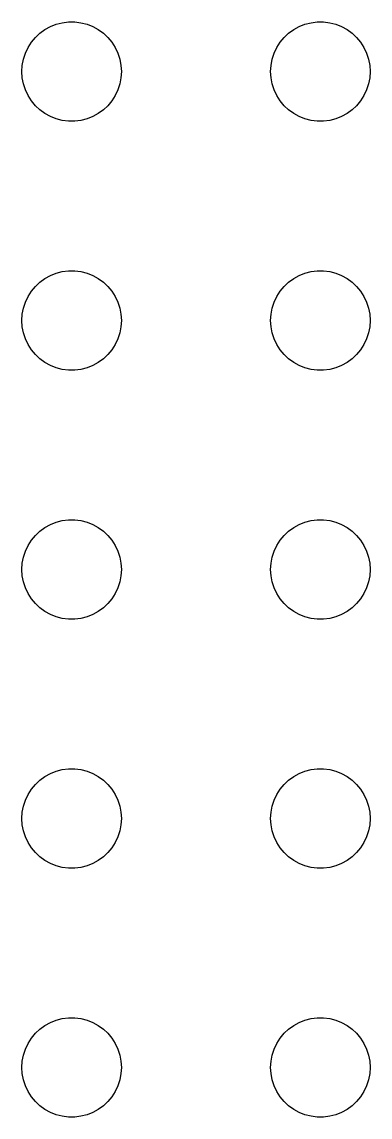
# Model space of a CAD drawing. Header units: metres. Extents: x -134 to 134, y -134 to 134.
# Drawn here: x 66 to 76.5, y -69 to -36 of the extents above; entities that cross this region are included whole.
import ezdxf

# ---------------------------------------------------------------- set-up
doc = ezdxf.new("R2010")
doc.units = ezdxf.units.M

msp = doc.modelspace()

# ---------------------------------------------------------------- linework, layer by layer
for p, q in [((66.5439, -36.3442), (66.6963, -36.2335)), ((66.6963, -36.2335), (66.8613, -36.1428)), ((66.8613, -36.1428), (67.0365, -36.0734)), ((67.0365, -36.0734), (67.2189, -36.0266)), ((67.2189, -36.0266), (67.4058, -36.003)), ((67.4058, -36.003), (67.5942, -36.003)), ((67.5942, -36.003), (67.7811, -36.0266)), ((67.7811, -36.0266), (67.9635, -36.0734)), ((67.9635, -36.0734), (68.1387, -36.1428)), ((68.1387, -36.1428), (68.3037, -36.2335)), ((68.3037, -36.2335), (68.4561, -36.3442)), ((74.0439, -36.3442), (74.1963, -36.2335)), ((74.1963, -36.2335), (74.3613, -36.1428)), ((74.3613, -36.1428), (74.5365, -36.0734)), ((74.5365, -36.0734), (74.7189, -36.0266)), ((74.7189, -36.0266), (74.9058, -36.003)), ((74.9058, -36.003), (75.0942, -36.003)), ((75.0942, -36.003), (75.2811, -36.0266)), ((75.2811, -36.0266), (75.4635, -36.0734)), ((75.4635, -36.0734), (75.6387, -36.1428)), ((75.6387, -36.1428), (75.8037, -36.2335)), ((75.8037, -36.2335), (75.9561, -36.3442)), ((66.1855, -36.7774), (66.2865, -36.6183)), ((66.2865, -36.6183), (66.4065, -36.4732)), ((66.4065, -36.4732), (66.5439, -36.3442)), ((68.4561, -36.3442), (68.5934, -36.4732)), ((68.5934, -36.4732), (68.7135, -36.6183)), ((68.7135, -36.6183), (68.8145, -36.7774)), ((73.6855, -36.7774), (73.7865, -36.6183)), ((73.7865, -36.6183), (73.9065, -36.4732)), ((73.9065, -36.4732), (74.0439, -36.3442)), ((75.9561, -36.3442), (76.0934, -36.4732)), ((76.0934, -36.4732), (76.2135, -36.6183)), ((76.2135, -36.6183), (76.3145, -36.7774)), ((66.0471, -37.127), (66.1053, -36.9478)), ((66.1053, -36.9478), (66.1855, -36.7774)), ((68.8145, -36.7774), (68.8947, -36.9478)), ((68.8947, -36.9478), (68.9529, -37.127)), ((73.5471, -37.127), (73.6053, -36.9478)), ((73.6053, -36.9478), (73.6855, -36.7774)), ((76.3145, -36.7774), (76.3947, -36.9478)), ((76.3947, -36.9478), (76.4529, -37.127)), ((66.0118, -37.312), (66.0471, -37.127)), ((68.9529, -37.127), (68.9882, -37.312)), ((73.5118, -37.312), (73.5471, -37.127)), ((76.4529, -37.127), (76.4882, -37.312)), ((66, -37.5), (66.0118, -37.312)), ((66.0118, -37.688), (66, -37.5)), ((68.9882, -37.312), (69, -37.5)), ((69, -37.5), (68.9882, -37.688)), ((73.5, -37.5), (73.5118, -37.312)), ((73.5118, -37.688), (73.5, -37.5)), ((76.4882, -37.312), (76.5, -37.5)), ((76.5, -37.5), (76.4882, -37.688)), ((66.0471, -37.873), (66.0118, -37.688)), ((66.1053, -38.0522), (66.0471, -37.873)), ((68.9529, -37.873), (68.8947, -38.0522)), ((68.9882, -37.688), (68.9529, -37.873)), ((73.5471, -37.873), (73.5118, -37.688)), ((73.6053, -38.0522), (73.5471, -37.873)), ((76.4529, -37.873), (76.3947, -38.0522)), ((76.4882, -37.688), (76.4529, -37.873)), ((66.1855, -38.2226), (66.1053, -38.0522)), ((66.2865, -38.3817), (66.1855, -38.2226)), ((68.8145, -38.2226), (68.7135, -38.3817)), ((68.8947, -38.0522), (68.8145, -38.2226)), ((73.6855, -38.2226), (73.6053, -38.0522)), ((73.7865, -38.3817), (73.6855, -38.2226)), ((76.3145, -38.2226), (76.2135, -38.3817)), ((76.3947, -38.0522), (76.3145, -38.2226)), ((66.4065, -38.5268), (66.2865, -38.3817)), ((66.5439, -38.6558), (66.4065, -38.5268)), ((68.5934, -38.5268), (68.4561, -38.6558)), ((68.7135, -38.3817), (68.5934, -38.5268)), ((73.9065, -38.5268), (73.7865, -38.3817)), ((74.0439, -38.6558), (73.9065, -38.5268)), ((76.0934, -38.5268), (75.9561, -38.6558)), ((76.2135, -38.3817), (76.0934, -38.5268)), ((66.6963, -38.7665), (66.5439, -38.6558)), ((66.8613, -38.8572), (66.6963, -38.7665)), ((67.0365, -38.9266), (66.8613, -38.8572)), ((67.2189, -38.9734), (67.0365, -38.9266)), ((67.9635, -38.9266), (67.7811, -38.9734)), ((68.1387, -38.8572), (67.9635, -38.9266)), ((68.3037, -38.7665), (68.1387, -38.8572)), ((68.4561, -38.6558), (68.3037, -38.7665)), ((74.1963, -38.7665), (74.0439, -38.6558)), ((74.3613, -38.8572), (74.1963, -38.7665)), ((74.5365, -38.9266), (74.3613, -38.8572)), ((74.7189, -38.9734), (74.5365, -38.9266)), ((75.4635, -38.9266), (75.2811, -38.9734)), ((75.6387, -38.8572), (75.4635, -38.9266)), ((75.8037, -38.7665), (75.6387, -38.8572)), ((75.9561, -38.6558), (75.8037, -38.7665)), ((67.4058, -38.997), (67.2189, -38.9734)), ((67.5942, -38.997), (67.4058, -38.997)), ((67.7811, -38.9734), (67.5942, -38.997)), ((74.9058, -38.997), (74.7189, -38.9734)), ((75.0942, -38.997), (74.9058, -38.997)), ((75.2811, -38.9734), (75.0942, -38.997)), ((67.0365, -43.5734), (67.2189, -43.5266)), ((67.2189, -43.5266), (67.4058, -43.503)), ((67.4058, -43.503), (67.5942, -43.503)), ((67.5942, -43.503), (67.7811, -43.5266)), ((67.7811, -43.5266), (67.9635, -43.5734)), ((74.5365, -43.5734), (74.7189, -43.5266)), ((74.7189, -43.5266), (74.9058, -43.503)), ((74.9058, -43.503), (75.0942, -43.503)), ((75.0942, -43.503), (75.2811, -43.5266)), ((75.2811, -43.5266), (75.4635, -43.5734)), ((66.4065, -43.9732), (66.5439, -43.8442)), ((66.5439, -43.8442), (66.6963, -43.7335)), ((66.6963, -43.7335), (66.8613, -43.6428)), ((66.8613, -43.6428), (67.0365, -43.5734)), ((67.9635, -43.5734), (68.1387, -43.6428)), ((68.1387, -43.6428), (68.3037, -43.7335)), ((68.3037, -43.7335), (68.4561, -43.8442)), ((68.4561, -43.8442), (68.5934, -43.9732)), ((73.9065, -43.9732), (74.0439, -43.8442)), ((74.0439, -43.8442), (74.1963, -43.7335)), ((74.1963, -43.7335), (74.3613, -43.6428)), ((74.3613, -43.6428), (74.5365, -43.5734)), ((75.4635, -43.5734), (75.6387, -43.6428)), ((75.6387, -43.6428), (75.8037, -43.7335)), ((75.8037, -43.7335), (75.9561, -43.8442)), ((75.9561, -43.8442), (76.0934, -43.9732)), ((66.1855, -44.2774), (66.2865, -44.1183)), ((66.2865, -44.1183), (66.4065, -43.9732)), ((68.5934, -43.9732), (68.7135, -44.1183)), ((68.7135, -44.1183), (68.8145, -44.2774)), ((73.6855, -44.2774), (73.7865, -44.1183)), ((73.7865, -44.1183), (73.9065, -43.9732)), ((76.0934, -43.9732), (76.2135, -44.1183)), ((76.2135, -44.1183), (76.3145, -44.2774)), ((66.0471, -44.627), (66.1053, -44.4478)), ((66.1053, -44.4478), (66.1855, -44.2774)), ((68.8145, -44.2774), (68.8947, -44.4478)), ((68.8947, -44.4478), (68.9529, -44.627)), ((73.5471, -44.627), (73.6053, -44.4478)), ((73.6053, -44.4478), (73.6855, -44.2774)), ((76.3145, -44.2774), (76.3947, -44.4478)), ((76.3947, -44.4478), (76.4529, -44.627)), ((66, -45), (66.0118, -44.812)), ((66.0118, -44.812), (66.0471, -44.627)), ((68.9529, -44.627), (68.9882, -44.812)), ((68.9882, -44.812), (69, -45)), ((73.5, -45), (73.5118, -44.812)), ((73.5118, -44.812), (73.5471, -44.627)), ((76.4529, -44.627), (76.4882, -44.812)), ((76.4882, -44.812), (76.5, -45)), ((66.0118, -45.188), (66, -45)), ((66.0471, -45.373), (66.0118, -45.188)), ((68.9882, -45.188), (68.9529, -45.373)), ((69, -45), (68.9882, -45.188)), ((73.5118, -45.188), (73.5, -45)), ((73.5471, -45.373), (73.5118, -45.188)), ((76.4882, -45.188), (76.4529, -45.373)), ((76.5, -45), (76.4882, -45.188)), ((66.1053, -45.5522), (66.0471, -45.373)), ((68.9529, -45.373), (68.8947, -45.5522)), ((73.6053, -45.5522), (73.5471, -45.373)), ((76.4529, -45.373), (76.3947, -45.5522)), ((66.1855, -45.7226), (66.1053, -45.5522)), ((66.2865, -45.8817), (66.1855, -45.7226)), ((68.8145, -45.7226), (68.7135, -45.8817)), ((68.8947, -45.5522), (68.8145, -45.7226)), ((73.6855, -45.7226), (73.6053, -45.5522)), ((73.7865, -45.8817), (73.6855, -45.7226)), ((76.3145, -45.7226), (76.2135, -45.8817)), ((76.3947, -45.5522), (76.3145, -45.7226)), ((66.4065, -46.0268), (66.2865, -45.8817)), ((66.5439, -46.1558), (66.4065, -46.0268)), ((66.6963, -46.2665), (66.5439, -46.1558)), ((68.4561, -46.1558), (68.3037, -46.2665)), ((68.5934, -46.0268), (68.4561, -46.1558)), ((68.7135, -45.8817), (68.5934, -46.0268)), ((73.9065, -46.0268), (73.7865, -45.8817)), ((74.0439, -46.1558), (73.9065, -46.0268)), ((74.1963, -46.2665), (74.0439, -46.1558)), ((75.9561, -46.1558), (75.8037, -46.2665)), ((76.0934, -46.0268), (75.9561, -46.1558)), ((76.2135, -45.8817), (76.0934, -46.0268)), ((66.8613, -46.3572), (66.6963, -46.2665)), ((67.0365, -46.4266), (66.8613, -46.3572)), ((67.2189, -46.4734), (67.0365, -46.4266)), ((67.4058, -46.497), (67.2189, -46.4734)), ((67.5942, -46.497), (67.4058, -46.497)), ((67.7811, -46.4734), (67.5942, -46.497)), ((67.9635, -46.4266), (67.7811, -46.4734)), ((68.1387, -46.3572), (67.9635, -46.4266)), ((68.3037, -46.2665), (68.1387, -46.3572)), ((74.3613, -46.3572), (74.1963, -46.2665)), ((74.5365, -46.4266), (74.3613, -46.3572)), ((74.7189, -46.4734), (74.5365, -46.4266)), ((74.9058, -46.497), (74.7189, -46.4734)), ((75.0942, -46.497), (74.9058, -46.497)), ((75.2811, -46.4734), (75.0942, -46.497)), ((75.4635, -46.4266), (75.2811, -46.4734)), ((75.6387, -46.3572), (75.4635, -46.4266)), ((75.8037, -46.2665), (75.6387, -46.3572)), ((66.8613, -51.1428), (67.0365, -51.0734)), ((67.0365, -51.0734), (67.2189, -51.0266)), ((67.2189, -51.0266), (67.4058, -51.003)), ((67.4058, -51.003), (67.5942, -51.003)), ((67.5942, -51.003), (67.7811, -51.0266)), ((67.7811, -51.0266), (67.9635, -51.0734)), ((67.9635, -51.0734), (68.1387, -51.1428)), ((74.3613, -51.1428), (74.5365, -51.0734)), ((74.5365, -51.0734), (74.7189, -51.0266)), ((74.7189, -51.0266), (74.9058, -51.003)), ((74.9058, -51.003), (75.0942, -51.003)), ((75.0942, -51.003), (75.2811, -51.0266)), ((75.2811, -51.0266), (75.4635, -51.0734)), ((75.4635, -51.0734), (75.6387, -51.1428)), ((66.4065, -51.4732), (66.5439, -51.3442)), ((66.5439, -51.3442), (66.6963, -51.2335)), ((66.6963, -51.2335), (66.8613, -51.1428)), ((68.1387, -51.1428), (68.3037, -51.2335)), ((68.3037, -51.2335), (68.4561, -51.3442)), ((68.4561, -51.3442), (68.5934, -51.4732)), ((73.9065, -51.4732), (74.0439, -51.3442)), ((74.0439, -51.3442), (74.1963, -51.2335)), ((74.1963, -51.2335), (74.3613, -51.1428)), ((75.6387, -51.1428), (75.8037, -51.2335)), ((75.8037, -51.2335), (75.9561, -51.3442)), ((75.9561, -51.3442), (76.0934, -51.4732)), ((66.1053, -51.9478), (66.1855, -51.7774)), ((66.1855, -51.7774), (66.2865, -51.6183)), ((66.2865, -51.6183), (66.4065, -51.4732)), ((68.5934, -51.4732), (68.7135, -51.6183)), ((68.7135, -51.6183), (68.8145, -51.7774)), ((68.8145, -51.7774), (68.8947, -51.9478)), ((73.6053, -51.9478), (73.6855, -51.7774)), ((73.6855, -51.7774), (73.7865, -51.6183)), ((73.7865, -51.6183), (73.9065, -51.4732)), ((76.0934, -51.4732), (76.2135, -51.6183)), ((76.2135, -51.6183), (76.3145, -51.7774)), ((76.3145, -51.7774), (76.3947, -51.9478)), ((66.0118, -52.312), (66.0471, -52.127)), ((66.0471, -52.127), (66.1053, -51.9478)), ((68.8947, -51.9478), (68.9529, -52.127)), ((68.9529, -52.127), (68.9882, -52.312)), ((73.5118, -52.312), (73.5471, -52.127)), ((73.5471, -52.127), (73.6053, -51.9478)), ((76.3947, -51.9478), (76.4529, -52.127)), ((76.4529, -52.127), (76.4882, -52.312)), ((66, -52.5), (66.0118, -52.312)), ((68.9882, -52.312), (69, -52.5)), ((73.5, -52.5), (73.5118, -52.312)), ((76.4882, -52.312), (76.5, -52.5)), ((66.0118, -52.688), (66, -52.5)), ((66.0471, -52.873), (66.0118, -52.688)), ((68.9882, -52.688), (68.9529, -52.873)), ((69, -52.5), (68.9882, -52.688)), ((73.5118, -52.688), (73.5, -52.5)), ((73.5471, -52.873), (73.5118, -52.688)), ((76.4882, -52.688), (76.4529, -52.873)), ((76.5, -52.5), (76.4882, -52.688)), ((66.1053, -53.0522), (66.0471, -52.873)), ((66.1855, -53.2226), (66.1053, -53.0522)), ((68.8947, -53.0522), (68.8145, -53.2226)), ((68.9529, -52.873), (68.8947, -53.0522)), ((73.6053, -53.0522), (73.5471, -52.873)), ((73.6855, -53.2226), (73.6053, -53.0522)), ((76.3947, -53.0522), (76.3145, -53.2226)), ((76.4529, -52.873), (76.3947, -53.0522)), ((66.2865, -53.3817), (66.1855, -53.2226)), ((66.4065, -53.5268), (66.2865, -53.3817)), ((68.7135, -53.3817), (68.5934, -53.5268)), ((68.8145, -53.2226), (68.7135, -53.3817)), ((73.7865, -53.3817), (73.6855, -53.2226)), ((73.9065, -53.5268), (73.7865, -53.3817)), ((76.2135, -53.3817), (76.0934, -53.5268)), ((76.3145, -53.2226), (76.2135, -53.3817)), ((66.5439, -53.6558), (66.4065, -53.5268)), ((66.6963, -53.7665), (66.5439, -53.6558)), ((66.8613, -53.8572), (66.6963, -53.7665)), ((68.3037, -53.7665), (68.1387, -53.8572)), ((68.4561, -53.6558), (68.3037, -53.7665)), ((68.5934, -53.5268), (68.4561, -53.6558)), ((74.0439, -53.6558), (73.9065, -53.5268)), ((74.1963, -53.7665), (74.0439, -53.6558)), ((74.3613, -53.8572), (74.1963, -53.7665)), ((75.8037, -53.7665), (75.6387, -53.8572)), ((75.9561, -53.6558), (75.8037, -53.7665)), ((76.0934, -53.5268), (75.9561, -53.6558)), ((67.0365, -53.9266), (66.8613, -53.8572)), ((67.2189, -53.9734), (67.0365, -53.9266)), ((67.4058, -53.997), (67.2189, -53.9734)), ((67.5942, -53.997), (67.4058, -53.997)), ((67.7811, -53.9734), (67.5942, -53.997)), ((67.9635, -53.9266), (67.7811, -53.9734)), ((68.1387, -53.8572), (67.9635, -53.9266)), ((74.5365, -53.9266), (74.3613, -53.8572)), ((74.7189, -53.9734), (74.5365, -53.9266)), ((74.9058, -53.997), (74.7189, -53.9734)), ((75.0942, -53.997), (74.9058, -53.997)), ((75.2811, -53.9734), (75.0942, -53.997)), ((75.4635, -53.9266), (75.2811, -53.9734)), ((75.6387, -53.8572), (75.4635, -53.9266)), ((66.6963, -58.7335), (66.8613, -58.6428)), ((66.8613, -58.6428), (67.0365, -58.5734)), ((67.0365, -58.5734), (67.2189, -58.5266)), ((67.2189, -58.5266), (67.4058, -58.503)), ((67.4058, -58.503), (67.5942, -58.503)), ((67.5942, -58.503), (67.7811, -58.5266)), ((67.7811, -58.5266), (67.9635, -58.5734)), ((67.9635, -58.5734), (68.1387, -58.6428)), ((68.1387, -58.6428), (68.3037, -58.7335)), ((74.1963, -58.7335), (74.3613, -58.6428)), ((74.3613, -58.6428), (74.5365, -58.5734)), ((74.5365, -58.5734), (74.7189, -58.5266)), ((74.7189, -58.5266), (74.9058, -58.503)), ((74.9058, -58.503), (75.0942, -58.503)), ((75.0942, -58.503), (75.2811, -58.5266)), ((75.2811, -58.5266), (75.4635, -58.5734)), ((75.4635, -58.5734), (75.6387, -58.6428)), ((75.6387, -58.6428), (75.8037, -58.7335)), ((66.2865, -59.1183), (66.4065, -58.9732)), ((66.4065, -58.9732), (66.5439, -58.8442)), ((66.5439, -58.8442), (66.6963, -58.7335)), ((68.3037, -58.7335), (68.4561, -58.8442)), ((68.4561, -58.8442), (68.5934, -58.9732)), ((68.5934, -58.9732), (68.7135, -59.1183)), ((73.7865, -59.1183), (73.9065, -58.9732)), ((73.9065, -58.9732), (74.0439, -58.8442)), ((74.0439, -58.8442), (74.1963, -58.7335)), ((75.8037, -58.7335), (75.9561, -58.8442)), ((75.9561, -58.8442), (76.0934, -58.9732)), ((76.0934, -58.9732), (76.2135, -59.1183)), ((66.1053, -59.4478), (66.1855, -59.2774)), ((66.1855, -59.2774), (66.2865, -59.1183)), ((68.7135, -59.1183), (68.8145, -59.2774)), ((68.8145, -59.2774), (68.8947, -59.4478)), ((73.6053, -59.4478), (73.6855, -59.2774)), ((73.6855, -59.2774), (73.7865, -59.1183)), ((76.2135, -59.1183), (76.3145, -59.2774)), ((76.3145, -59.2774), (76.3947, -59.4478)), ((66.0118, -59.812), (66.0471, -59.627)), ((66.0471, -59.627), (66.1053, -59.4478)), ((68.8947, -59.4478), (68.9529, -59.627)), ((68.9529, -59.627), (68.9882, -59.812)), ((73.5118, -59.812), (73.5471, -59.627)), ((73.5471, -59.627), (73.6053, -59.4478)), ((76.3947, -59.4478), (76.4529, -59.627)), ((76.4529, -59.627), (76.4882, -59.812)), ((66, -60), (66.0118, -59.812)), ((66.0118, -60.188), (66, -60)), ((68.9882, -59.812), (69, -60)), ((69, -60), (68.9882, -60.188)), ((73.5, -60), (73.5118, -59.812)), ((73.5118, -60.188), (73.5, -60)), ((76.4882, -59.812), (76.5, -60)), ((76.5, -60), (76.4882, -60.188)), ((66.0471, -60.373), (66.0118, -60.188)), ((66.1053, -60.5522), (66.0471, -60.373)), ((68.9529, -60.373), (68.8947, -60.5522)), ((68.9882, -60.188), (68.9529, -60.373)), ((73.5471, -60.373), (73.5118, -60.188)), ((73.6053, -60.5522), (73.5471, -60.373)), ((76.4529, -60.373), (76.3947, -60.5522)), ((76.4882, -60.188), (76.4529, -60.373)), ((66.1855, -60.7226), (66.1053, -60.5522)), ((68.8947, -60.5522), (68.8145, -60.7226)), ((73.6855, -60.7226), (73.6053, -60.5522)), ((76.3947, -60.5522), (76.3145, -60.7226)), ((66.2865, -60.8817), (66.1855, -60.7226)), ((66.4065, -61.0268), (66.2865, -60.8817)), ((66.5439, -61.1558), (66.4065, -61.0268)), ((68.5934, -61.0268), (68.4561, -61.1558)), ((68.7135, -60.8817), (68.5934, -61.0268)), ((68.8145, -60.7226), (68.7135, -60.8817)), ((73.7865, -60.8817), (73.6855, -60.7226)), ((73.9065, -61.0268), (73.7865, -60.8817)), ((74.0439, -61.1558), (73.9065, -61.0268)), ((76.0934, -61.0268), (75.9561, -61.1558)), ((76.2135, -60.8817), (76.0934, -61.0268)), ((76.3145, -60.7226), (76.2135, -60.8817)), ((66.6963, -61.2665), (66.5439, -61.1558)), ((66.8613, -61.3572), (66.6963, -61.2665)), ((67.0365, -61.4266), (66.8613, -61.3572)), ((68.1387, -61.3572), (67.9635, -61.4266)), ((68.3037, -61.2665), (68.1387, -61.3572)), ((68.4561, -61.1558), (68.3037, -61.2665)), ((74.1963, -61.2665), (74.0439, -61.1558)), ((74.3613, -61.3572), (74.1963, -61.2665)), ((74.5365, -61.4266), (74.3613, -61.3572)), ((75.6387, -61.3572), (75.4635, -61.4266)), ((75.8037, -61.2665), (75.6387, -61.3572)), ((75.9561, -61.1558), (75.8037, -61.2665)), ((67.2189, -61.4734), (67.0365, -61.4266)), ((67.4058, -61.497), (67.2189, -61.4734)), ((67.5942, -61.497), (67.4058, -61.497)), ((67.7811, -61.4734), (67.5942, -61.497)), ((67.9635, -61.4266), (67.7811, -61.4734)), ((74.7189, -61.4734), (74.5365, -61.4266)), ((74.9058, -61.497), (74.7189, -61.4734)), ((75.0942, -61.497), (74.9058, -61.497)), ((75.2811, -61.4734), (75.0942, -61.497)), ((75.4635, -61.4266), (75.2811, -61.4734)), ((66.5439, -66.3442), (66.6963, -66.2335)), ((66.6963, -66.2335), (66.8613, -66.1428)), ((66.8613, -66.1428), (67.0365, -66.0734)), ((67.0365, -66.0734), (67.2189, -66.0266)), ((67.2189, -66.0266), (67.4058, -66.003)), ((67.4058, -66.003), (67.5942, -66.003)), ((67.5942, -66.003), (67.7811, -66.0266)), ((67.7811, -66.0266), (67.9635, -66.0734)), ((67.9635, -66.0734), (68.1387, -66.1428)), ((68.1387, -66.1428), (68.3037, -66.2335)), ((68.3037, -66.2335), (68.4561, -66.3442)), ((74.0439, -66.3442), (74.1963, -66.2335)), ((74.1963, -66.2335), (74.3613, -66.1428)), ((74.3613, -66.1428), (74.5365, -66.0734)), ((74.5365, -66.0734), (74.7189, -66.0266)), ((74.7189, -66.0266), (74.9058, -66.003)), ((74.9058, -66.003), (75.0942, -66.003)), ((75.0942, -66.003), (75.2811, -66.0266)), ((75.2811, -66.0266), (75.4635, -66.0734)), ((75.4635, -66.0734), (75.6387, -66.1428)), ((75.6387, -66.1428), (75.8037, -66.2335)), ((75.8037, -66.2335), (75.9561, -66.3442)), ((66.1855, -66.7774), (66.2865, -66.6183)), ((66.2865, -66.6183), (66.4065, -66.4732)), ((66.4065, -66.4732), (66.5439, -66.3442)), ((68.4561, -66.3442), (68.5934, -66.4732)), ((68.5934, -66.4732), (68.7135, -66.6183)), ((68.7135, -66.6183), (68.8145, -66.7774)), ((73.6855, -66.7774), (73.7865, -66.6183)), ((73.7865, -66.6183), (73.9065, -66.4732)), ((73.9065, -66.4732), (74.0439, -66.3442)), ((75.9561, -66.3442), (76.0934, -66.4732)), ((76.0934, -66.4732), (76.2135, -66.6183)), ((76.2135, -66.6183), (76.3145, -66.7774)), ((66.0471, -67.127), (66.1053, -66.9478)), ((66.1053, -66.9478), (66.1855, -66.7774)), ((68.8145, -66.7774), (68.8947, -66.9478)), ((68.8947, -66.9478), (68.9529, -67.127)), ((73.5471, -67.127), (73.6053, -66.9478)), ((73.6053, -66.9478), (73.6855, -66.7774)), ((76.3145, -66.7774), (76.3947, -66.9478)), ((76.3947, -66.9478), (76.4529, -67.127)), ((66.0118, -67.312), (66.0471, -67.127)), ((68.9529, -67.127), (68.9882, -67.312)), ((73.5118, -67.312), (73.5471, -67.127)), ((76.4529, -67.127), (76.4882, -67.312)), ((66, -67.5), (66.0118, -67.312)), ((66.0118, -67.688), (66, -67.5)), ((68.9882, -67.312), (69, -67.5)), ((69, -67.5), (68.9882, -67.688)), ((73.5, -67.5), (73.5118, -67.312)), ((73.5118, -67.688), (73.5, -67.5)), ((76.4882, -67.312), (76.5, -67.5)), ((76.5, -67.5), (76.4882, -67.688)), ((66.0471, -67.873), (66.0118, -67.688)), ((66.1053, -68.0522), (66.0471, -67.873)), ((68.9529, -67.873), (68.8947, -68.0522)), ((68.9882, -67.688), (68.9529, -67.873)), ((73.5471, -67.873), (73.5118, -67.688)), ((73.6053, -68.0522), (73.5471, -67.873)), ((76.4529, -67.873), (76.3947, -68.0522)), ((76.4882, -67.688), (76.4529, -67.873)), ((66.1855, -68.2226), (66.1053, -68.0522)), ((66.2865, -68.3817), (66.1855, -68.2226)), ((68.8145, -68.2226), (68.7135, -68.3817)), ((68.8947, -68.0522), (68.8145, -68.2226)), ((73.6855, -68.2226), (73.6053, -68.0522)), ((73.7865, -68.3817), (73.6855, -68.2226)), ((76.3145, -68.2226), (76.2135, -68.3817)), ((76.3947, -68.0522), (76.3145, -68.2226)), ((66.4065, -68.5268), (66.2865, -68.3817)), ((66.5439, -68.6558), (66.4065, -68.5268)), ((68.5934, -68.5268), (68.4561, -68.6558)), ((68.7135, -68.3817), (68.5934, -68.5268)), ((73.9065, -68.5268), (73.7865, -68.3817)), ((74.0439, -68.6558), (73.9065, -68.5268)), ((76.0934, -68.5268), (75.9561, -68.6558)), ((76.2135, -68.3817), (76.0934, -68.5268)), ((66.6963, -68.7665), (66.5439, -68.6558)), ((66.8613, -68.8572), (66.6963, -68.7665)), ((67.0365, -68.9266), (66.8613, -68.8572)), ((67.2189, -68.9734), (67.0365, -68.9266)), ((67.9635, -68.9266), (67.7811, -68.9734)), ((68.1387, -68.8572), (67.9635, -68.9266)), ((68.3037, -68.7665), (68.1387, -68.8572)), ((68.4561, -68.6558), (68.3037, -68.7665)), ((74.1963, -68.7665), (74.0439, -68.6558)), ((74.3613, -68.8572), (74.1963, -68.7665)), ((74.5365, -68.9266), (74.3613, -68.8572)), ((74.7189, -68.9734), (74.5365, -68.9266)), ((75.4635, -68.9266), (75.2811, -68.9734)), ((75.6387, -68.8572), (75.4635, -68.9266)), ((75.8037, -68.7665), (75.6387, -68.8572)), ((75.9561, -68.6558), (75.8037, -68.7665)), ((67.4058, -68.997), (67.2189, -68.9734)), ((67.5942, -68.997), (67.4058, -68.997)), ((67.7811, -68.9734), (67.5942, -68.997)), ((74.9058, -68.997), (74.7189, -68.9734)), ((75.0942, -68.997), (74.9058, -68.997)), ((75.2811, -68.9734), (75.0942, -68.997))]:
    msp.add_line(p, q)

doc.saveas('drawing.dxf')
